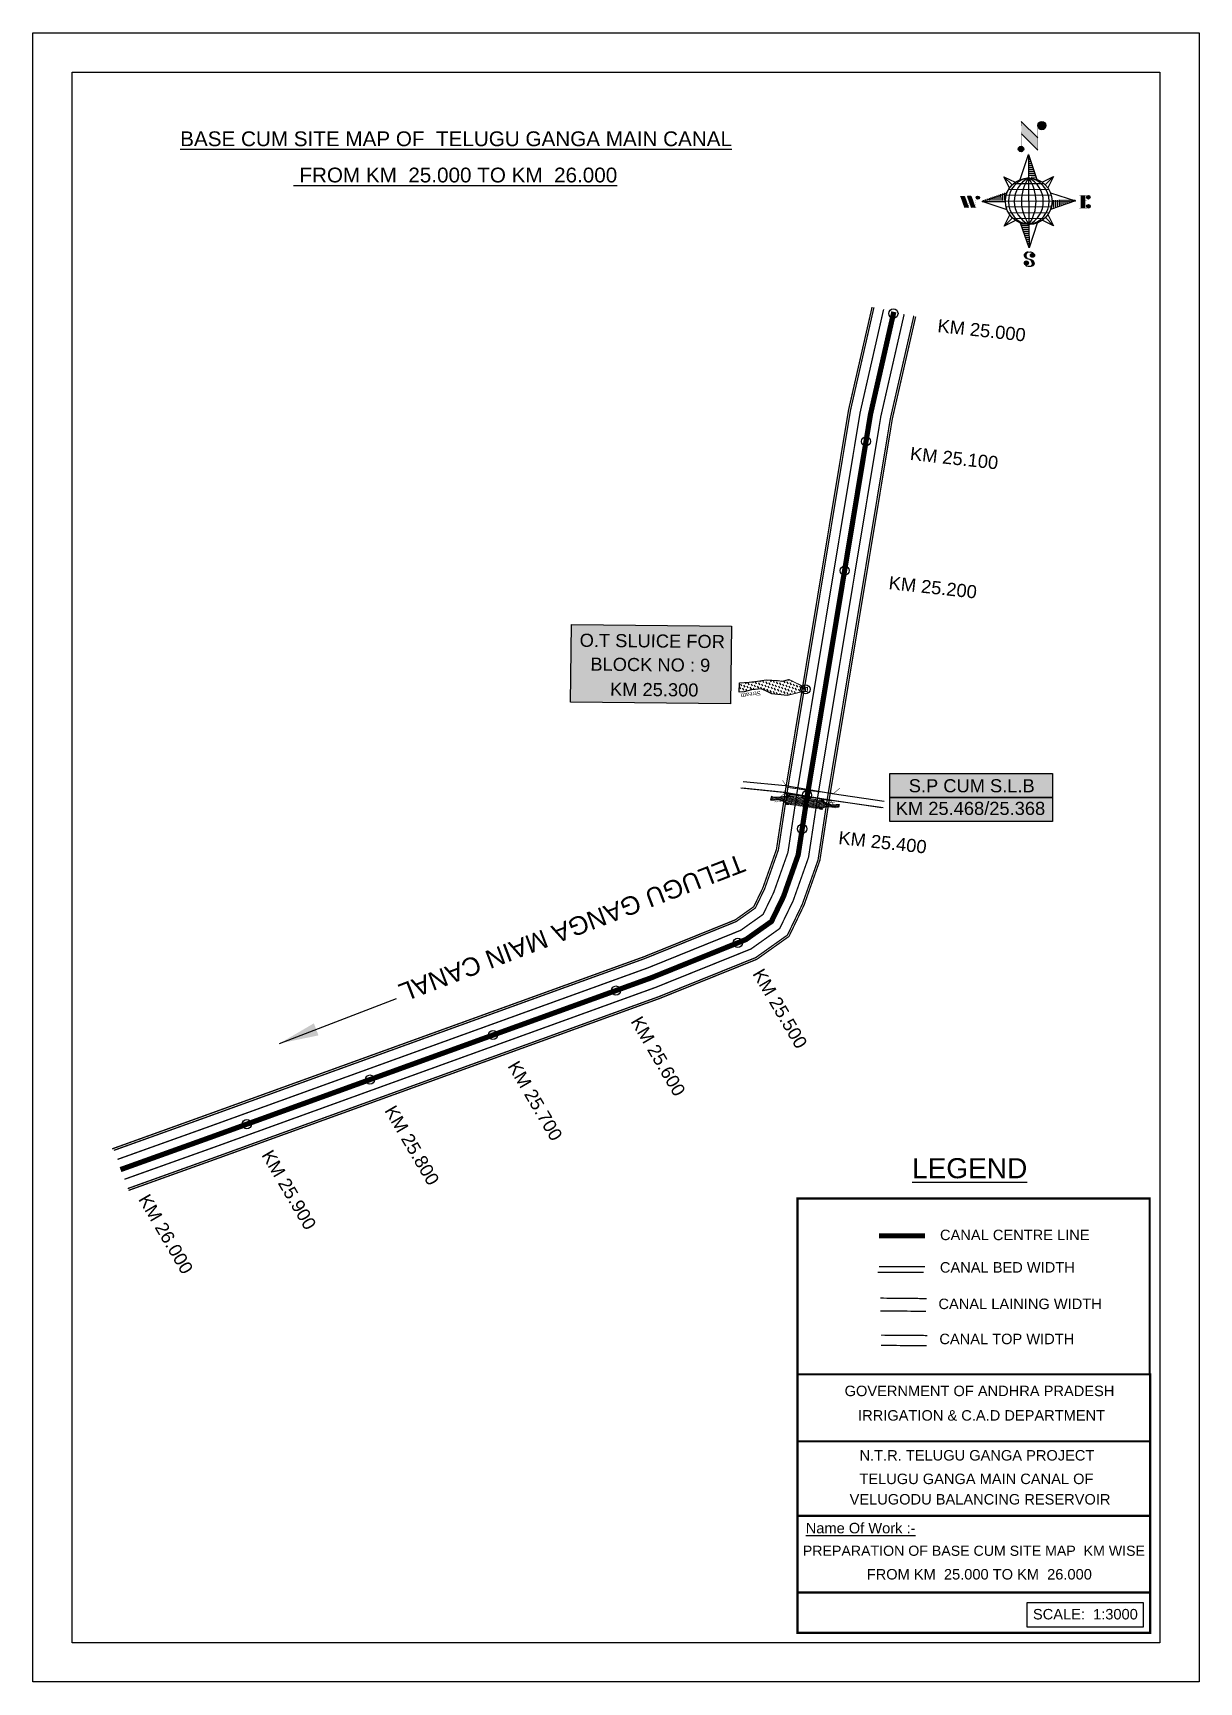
# Model space of a CAD drawing. Header units: inches. Extents: x 255984 to 256875, y 1730374 to 1731634.
import ezdxf

# ---------------------------------------------------------------- set-up
doc = ezdxf.new("R2010")
doc.units = ezdxf.units.IN
doc.header["$MEASUREMENT"] = 0
doc.header["$PDMODE"] = 32
doc.header["$PDSIZE"] = 7
doc.linetypes.add('ACAD_ISO02W100', pattern=[15, 12, -3])
for name, color, linetype in [('AQUADUCT', 1, 'Continuous'), ('bed with', 5, 'Continuous'), ('bord', 1, 'Continuous'), ('cahnige', 7, 'Continuous'), ('canal', 1, 'Continuous'), ('CARTTRACK', 30, 'ACAD_ISO02W100'), ('chainage', 7, 'Continuous'), ('FRAME 025', 7, 'Continuous'), ('laying', 4, 'Continuous'), ('lining', 4, 'Continuous'), ('OT', 7, 'Continuous'), ('ROAD', 6, 'Continuous'), ('SLB', 11, 'Continuous'), ('STREAM', 4, 'Continuous'), ('Stu coo', 3, 'Continuous'), ('TEXT', 7, 'Continuous'), ('top of bund', 1, 'Continuous'), ('UT', 173, 'ACAD_ISO02W100'), ('V', 6, 'Continuous'), ('ZSTU', 7, 'Continuous')]:
    doc.layers.add(name, color=color, linetype=linetype)
doc.styles.add('5mm', font='times.ttf', dxfattribs={"height": 3})
doc.styles.get("Standard").update_dxf_attribs({"font": 'arial.ttf'})
doc.dimstyles.get("Standard").update_dxf_attribs({"dimtxt": 0.18, "dimasz": 0.18, "dimexe": 0.18, "dimexo": 0.0625, "dimgap": 0.09, "dimtad": 0, "dimtih": 1, "dimtoh": 1, "dimdec": 4, "dimzin": 0, "dimdsep": 46, "dimtxsty": 'Standard', "dimcen": 0.09, "dimadec": 0, "dimazin": 0, "dimtfac": 1, "dimtdec": 4, "dimtofl": 0, "dimtmove": 0, "dimatfit": 3, "dimfxl": 1, "dimtolj": 1, "dimtzin": 0, "dimarcsym": 0})
pattern_1 = [(228.0128, (-362214.33102, -1526288.49251), (-7.999998232158, -9.0000013416072), [0.134536, -13.319088]), (184.9697, (-362214.42102, -1526288.592507), (12.0000010515176, 0.999991307007), [0.230868, -22.855925]), (132.5104, (-362214.65102, -1526288.61251), (9.9999907183468, -11.0000086738712), [0.162788, -16.116032]), (267.2737, (-362215.04102, -1526288.862507), (0.9999960177272, 20.0000002949735), [0.210238, -20.813558]), (292.8337, (-362215.05102, -1526289.072507), (-5.0000099054371, 11.9999964117778), [0.206155, -20.409373]), (357.2737, (-362214.97102, -1526289.262507), (-20.0000002949735, 0.9999960177272), [0.210238, -20.813558]), (37.6942, (-362214.761022, -1526289.272507), (-13.000007345618, -9.9999904051605), [0.278029, -27.524849]), (72.2553, (-362214.541022, -1526289.102507), (7.0000107627054, 21.9999962312392), [0.262488, -25.986321]), (121.4296, (-362214.46102, -1526288.852507), (-8.0000082341764, 12.9999950364926), [0.21095, -20.884073]), (175.2364, (-362214.57102, -1526288.67251), (11.0000009463196, -0.9999915326613), [0.240832, -11.800763]), (222.3974, (-362214.811022, -1526288.652507), (-12.0000073510732, -10.9999920820141), [0.311448, -30.833375]), (138.8141, (-362214.05102, -1526288.87251), (-7.0000029468057, 5.999997313343), [0.106301, -10.523844]), (171.4692, (-362214.13102, -1526288.802507), (12.9999982848151, -2.0000079100398), [0.202237, -20.021511]), (225, (-362214.331, -1526288.7725), (-1e-16, -1.00000030945), [0.141421, -1.272792]), (203.1986, (-362214.40102, -1526288.65251), (4.999999730667, 2.000001325265), [0.076158, -7.539615]), (291.8014, (-362214.47102, -1526288.6825), (-0.9999999105, 3.00000027301), [0.107703, -5.277462]), (30.9638, (-362214.43102, -1526288.7825), (2.999998022288, 2.00000248354), [0.174929, -5.656023]), (161.5651, (-362214.28102, -1526288.6925), (2.00000043459, -0.99999840322), [0.126491, -3.035787]), (16.3895, (-362215.05102, -1526288.682507), (10.000002198412, 2.999992709818), [0.1772, -17.542845]), (70.3462, (-362214.88102, -1526288.63251), (-3.9999952473717, -11.0000021356062), [0.148661, -14.717408]), (293.1986, (-362214.28102, -1526288.49251), (-2.000001325265, 4.999999730667), [0.152315, -7.463458]), (343.6105, (-362214.22102, -1526288.632507), (-10.000002198412, 2.999992709818), [0.1772, -17.542845]), (339.444, (-362215.05102, -1526289.30251), (-5.000001844542, 1.999995996422), [0.17088, -8.373124]), (294.7751, (-362214.89102, -1526289.36251), (-4.9999921892452, 11.000003421839), [0.143178, -14.174643]), (66.8014, (-362214.27102, -1526289.49251), (2.000001325265, 4.999999730667), [0.152315, -7.463458]), (17.354, (-362214.21102, -1526289.35251), (-13.0000020190968, -3.9999945022591), [0.167631, -16.595424]), (69.444, (-362214.76102, -1526289.49251), (-1.999995996422, -5.000001844542), [0.08544, -8.458564]), (101.3099, (-362214.33102, -1526289.4925), (-0.999997632162, 4.00000075223), [0.05099, -5.048029]), (165.9638, (-362214.34102, -1526289.4425), (3.00000054599, -0.99999805736), [0.206155, -3.91695]), (186.009, (-362214.54102, -1526289.392507), (9.999999750906, 0.9999993174818), [0.19105, -18.913923]), (303.6901, (-362214.43102, -1526288.8725), (-1.000001334507, 1.99999955777), [0.144222, -3.461329]), (353.1572, (-362214.351022, -1526288.992507), (16.9999993654786, -2.0000079979248), [0.251794, -24.927563]), (60.9454, (-362214.10102, -1526289.02251), (-4.000000027199, -7.0000003845697), [0.102956, -10.192674]), (90, (-362214.051, -1526288.9325), (-1, 1), [0.06, -0.94]), (120.2564, (-362214.56102, -1526289.36251), (3.9999948868027, -7.0000024558547), [0.138924, -13.75352]), (48.0128, (-362214.63102, -1526289.24251), (7.999998232158, 9.0000013416072), [0.269072, -13.184552]), (0, (-362214.451, -1526289.0425), (1, 1), [0.26, -0.74]), (325.3048, (-362214.19102, -1526289.04251), (-9.9999942589875, 7.0000086095945), [0.158114, -15.653274]), (254.0546, (-362214.06102, -1526289.13251), (-0.999999889296, -4.000000126652), [0.145602, -7.134508]), (207.646, (-362214.10102, -1526289.272507), (-18.9999958071796, -10.0000077131692), [0.237065, -23.469474]), (175.4261, (-362214.311022, -1526289.382507), (-13.0000005583121, 0.9999948011611), [0.250799, -24.829074])]
pattern_2 = [(0, (-362215.051, -1526289.4925), (1.25, 1.25), [1.25, -1.25])]
pattern_3 = [(228.0128, (-362243.17535, -1526336.432974), (-7.999998232158, -9.0000013416072), [0.134536, -13.319088]), (184.9697, (-362243.26535, -1526336.532974), (12.0000010515176, 0.999991307007), [0.230868, -22.855925]), (132.5104, (-362243.49535, -1526336.552974), (9.9999907183468, -11.0000086738712), [0.162788, -16.116032]), (267.2737, (-362243.88535, -1526336.802974), (0.9999960177272, 20.0000002949735), [0.210238, -20.813558]), (292.8337, (-362243.89535, -1526337.012974), (-5.0000099054371, 11.9999964117778), [0.206155, -20.409373]), (357.2737, (-362243.81535, -1526337.202974), (-20.0000002949735, 0.9999960177272), [0.210238, -20.813558]), (37.6942, (-362243.60535, -1526337.212974), (-13.000007345618, -9.9999904051605), [0.278029, -27.524849]), (72.2553, (-362243.38535, -1526337.042974), (7.0000107627054, 21.9999962312392), [0.262488, -25.986321]), (121.4296, (-362243.30535, -1526336.792974), (-8.0000082341764, 12.9999950364926), [0.21095, -20.884073]), (175.2364, (-362243.41535, -1526336.612974), (11.0000009463196, -0.9999915326613), [0.240832, -11.800763]), (222.3974, (-362243.65535, -1526336.592974), (-12.0000073510732, -10.9999920820141), [0.311448, -30.833375]), (138.8141, (-362242.89535, -1526336.81297), (-7.0000029468057, 5.999997313343), [0.106301, -10.523844]), (171.4692, (-362242.97535, -1526336.742974), (12.9999982848151, -2.0000079100398), [0.202237, -20.021511]), (225, (-362243.17535, -1526336.713), (-1e-16, -1.00000030945), [0.141421, -1.272792]), (203.1986, (-362243.24535, -1526336.59297), (4.999999730667, 2.000001325265), [0.076158, -7.539615]), (291.8014, (-362243.31535, -1526336.62297), (-0.9999999105, 3.00000027301), [0.107703, -5.277462]), (30.9638, (-362243.27535, -1526336.72297), (2.999998022288, 2.00000248354), [0.174929, -5.656023]), (161.5651, (-362243.12535, -1526336.63297), (2.00000043459, -0.99999840322), [0.126491, -3.035787]), (16.3895, (-362243.89535, -1526336.622974), (10.000002198412, 2.999992709818), [0.1772, -17.542845]), (70.3462, (-362243.72535, -1526336.572974), (-3.9999952473717, -11.0000021356062), [0.148661, -14.717408]), (293.1986, (-362243.12535, -1526336.43297), (-2.000001325265, 4.999999730667), [0.152315, -7.463458]), (343.6105, (-362243.06535, -1526336.572974), (-10.000002198412, 2.999992709818), [0.1772, -17.542845]), (339.444, (-362243.89535, -1526337.24297), (-5.000001844542, 1.999995996422), [0.17088, -8.373124]), (294.7751, (-362243.73535, -1526337.302974), (-4.9999921892452, 11.000003421839), [0.143178, -14.174643]), (66.8014, (-362243.11535, -1526337.43297), (2.000001325265, 4.999999730667), [0.152315, -7.463458]), (17.354, (-362243.05535, -1526337.292974), (-13.0000020190968, -3.9999945022591), [0.167631, -16.595424]), (69.444, (-362243.60535, -1526337.43297), (-1.999995996422, -5.000001844542), [0.08544, -8.458564]), (101.3099, (-362243.17535, -1526337.43297), (-0.999997632162, 4.00000075223), [0.05099, -5.048029]), (165.9638, (-362243.18535, -1526337.38297), (3.00000054599, -0.99999805736), [0.206155, -3.91695]), (186.009, (-362243.38535, -1526337.332974), (9.999999750906, 0.9999993174818), [0.19105, -18.913923]), (303.6901, (-362243.27535, -1526336.81297), (-1.000001334507, 1.99999955777), [0.144222, -3.461329]), (353.1572, (-362243.19535, -1526336.932974), (16.9999993654786, -2.0000079979248), [0.251794, -24.927563]), (60.9454, (-362242.94535, -1526336.96297), (-4.000000027199, -7.0000003845697), [0.102956, -10.192674]), (90, (-362242.8953, -1526336.873), (-1, 1), [0.06, -0.94]), (120.2564, (-362243.40535, -1526337.302974), (3.9999948868027, -7.0000024558547), [0.138924, -13.75352]), (48.0128, (-362243.47535, -1526337.182974), (7.999998232158, 9.0000013416072), [0.269072, -13.184552]), (0, (-362243.2953, -1526336.983), (1, 1), [0.26, -0.74]), (325.3048, (-362243.03535, -1526336.982974), (-9.9999942589875, 7.0000086095945), [0.158114, -15.653274]), (254.0546, (-362242.90535, -1526337.07297), (-0.999999889296, -4.000000126652), [0.145602, -7.134508]), (207.646, (-362242.94535, -1526337.212974), (-18.9999958071796, -10.0000077131692), [0.237065, -23.469474]), (175.4261, (-362243.15535, -1526337.322974), (-13.0000005583121, 0.9999948011611), [0.250799, -24.829074])]
pattern_4 = [(267.297113149, (-8720374.938, 50637915.138), (10.5367255337, -0.497431438), [])]
pattern_5 = [(357.297113149, (-8720374.938, 50637915.138), (0.497431438, 10.5367255337), [])]

# ---------------------------------------------------------------- blocks, each defined once
blk = doc.blocks.new('VBVB')
at = {"layer": 'STREAM'}
h = blk.add_hatch(dxfattribs=at)
h.set_pattern_fill('DASH', color=256, scale=10, style=0)
h.set_pattern_definition([(0, (17867.8837, -28501.71), (1.25, 1.25), [1.25, -1.25])])
h.paths.add_polyline_path([(380095.96, 1497774.98), (380098.87, 1497780.21), (380100.45, 1497784.62), (380101.78, 1497788.77), (380103.77, 1497793.59), (380099.53, 1497795.92), (380098.45, 1497793.51), (380097.62, 1497789.6), (380096.96, 1497787.69), (380095.79, 1497784.7), (380093.88, 1497782.96), (380090.89, 1497780.8), (380086.57, 1497773.96), (380084.6, 1497765.18), (380084.08, 1497764.33), (380085.94, 1497763.15), (380086.57, 1497763.83), (380093.72, 1497769.3), (380094.46, 1497772.65)])
at = {"layer": 'OT', "const_width": 0.5}
blk.add_lwpolyline([(380084.6, 1497765.18), (380084.07, 1497764.33), (380083.55, 1497763.48), (380085.4, 1497762.31), (380085.94, 1497763.15), (380084.08, 1497764.33), (380085.94, 1497763.15), (380086.57, 1497763.83), (380093.72, 1497769.3), (380086.57, 1497763.83), (380085.94, 1497763.15), (380084.08, 1497764.33), (380084.6, 1497765.18), (380086.57, 1497773.96)], dxfattribs=at)
at = {"layer": 'STREAM'}
blk.add_lwpolyline([(380086.57, 1497773.96), (380090.89, 1497780.8), (380093.88, 1497782.96), (380095.79, 1497784.7), (380096.96, 1497787.69), (380097.62, 1497789.6), (380098.45, 1497793.51), (380099.53, 1497795.92), (380103.77, 1497793.59), (380101.78, 1497788.77), (380100.45, 1497784.62), (380098.87, 1497780.21), (380095.96, 1497774.98), (380094.46, 1497772.65), (380093.72, 1497769.3)], dxfattribs=at)
at = {"layer": 'cahnige', "style": '5mm'}
blk.add_text('Stream', height=2.5, rotation=71.17434, dxfattribs=at).set_placement((380095, 1497785.49))
blk = doc.blocks.new('FGDFGDFG6YURT')
at = {"layer": 'ROAD', "color": 1, "linetype": 'Continuous', "lineweight": 25}
for points in [[(386103.53, 1482907.42, 0), (386134.49, 1482913.05, 0), (386162.33, 1482917.43, 0), (386187.04, 1482923.15, 0)], [(386104.35, 1482907.67, 0), (386135.27, 1482913.29, 0), (386163.2, 1482917.69, 0), (386188.04, 1482923.43, 0)], [(386104.24, 1482903.53, 0), (386135.16, 1482909.15, 0), (386163.09, 1482913.55, 0), (386187.93, 1482919.3, 0)]]:
    blk.add_polyline3d(points, dxfattribs=at)
at = {"layer": 'SLB'}
for points, const_width in [([(386161.82, 1482917.9), (386162.17, 1482917.94), (386164.81, 1482922)], 0.3), ([(386134.59, 1482913.4), (386134.24, 1482913.41), (386130.63, 1482916.64)], 0.3), ([(386134.59, 1482913.4), (386148.24, 1482915.45), (386161.82, 1482917.9)], 0.5), ([(386161.88, 1482914.05), (386148.3, 1482911.6), (386134.8, 1482908.74)], 0.5), ([(386161.99, 1482918.19), (386148.41, 1482915.73), (386134.91, 1482912.87)], 0.5), ([(386161.88, 1482914.05), (386162.23, 1482914.04), (386165.93, 1482910.93)], 0.3), ([(386134.8, 1482908.74), (386134.45, 1482908.69), (386131.94, 1482904.55)], 0.3)]:
    blk.add_lwpolyline(points, dxfattribs=dict(at, const_width=const_width))
blk = doc.blocks.new('A$C377B10CC')
at = {"layer": 'STREAM'}
h = blk.add_hatch(dxfattribs=at)
h.set_pattern_fill('DASH', color=256, scale=10, style=0)
h.set_pattern_definition(pattern_2)
h.paths.add_polyline_path([(-21.1, 10.4), (-19.3, 15), (-16.2, 21.2), (-13.8, 26.1), (-11.8, 30.8), (-15.9, 33.3), (-17.5, 29), (-18.4, 24.9), (-21.4, 20), (-25.2, 15.7), (-29.9, 11.7), (-32.6, 7.4), (-28.1, 4.5), (-23.6, 1.5), (-21.1, 5.7)])
h = blk.add_hatch(dxfattribs=at)
h.set_pattern_fill('DASH', color=256, scale=10, style=0)
h.set_pattern_definition(pattern_2)
h.paths.add_polyline_path([(-60.2, -34.7), (-54, -38.6), (-47.9, -42.7), (-22.3, -0.1), (-28.4, 4), (-34.5, 8)])
h = blk.add_hatch(dxfattribs=at)
h.set_pattern_fill('DASH', color=256, scale=10, style=0)
h.set_pattern_definition(pattern_2)
h.paths.add_polyline_path([(-57.7, -50.5), (-52.5, -46.4), (-49.9, -42.1), (-54.3, -39.1), (-58.8, -36.3), (-61.4, -40.5), (-63.6, -47.5), (-64.8, -50.6), (-68, -60.3), (-69.9, -62.9), (-71.7, -64.6), (-67.4, -68.4), (-64.9, -63), (-63.3, -57.9), (-61.9, -54.8), (-59.5, -52.2)])
at = {"layer": 'UT', "ltscale": 0.2}
h = blk.add_hatch(dxfattribs=at)
h.set_pattern_fill('GRAVEL', color=256, style=0)
h.set_pattern_definition(pattern_1)
h.paths.add_polyline_path([(-34.2, 8.5), (-32.6, 7.4), (-29.9, 11.7), (-31.7, 12.8)])
h = blk.add_hatch(dxfattribs=at)
h.set_pattern_fill('GRAVEL', color=256, style=0)
h.set_pattern_definition(pattern_1)
h.paths.add_polyline_path([(-23.6, 1.5), (-22, 0.4), (-19.4, 4.7), (-21.1, 5.7)])
h = blk.add_hatch(dxfattribs=at)
h.set_pattern_fill('GRAVEL', color=256, style=0)
h.set_pattern_definition(pattern_3)
h.paths.add_polyline_path([(-58.8, -36.3), (-60.5, -35.2), (-63.1, -39.5), (-61.4, -40.5)])
h = blk.add_hatch(dxfattribs=at)
h.set_pattern_fill('GRAVEL', color=256, style=0)
h.set_pattern_definition(pattern_3)
h.paths.add_polyline_path([(-48.2, -43.2), (-49.9, -42.2), (-52.5, -46.4), (-50.8, -47.5)])
at = {"layer": 'STREAM'}
for points in [[(-29.9, 11.7), (-25.2, 15.7), (-21.4, 20), (-18.4, 24.9), (-17.5, 29), (-15.9, 33.3), (-11.8, 30.8), (-13.8, 26.1), (-16.2, 21.2), (-19.3, 15), (-21.1, 10.4), (-21.1, 5.7)], [(-61.4, -40.5), (-63.6, -47.5), (-64.8, -50.6), (-68, -60.3), (-69.9, -62.9), (-71.7, -64.6), (-67.4, -68.4), (-64.9, -63), (-63.3, -57.9), (-61.9, -54.8), (-59.5, -52.2), (-57.7, -50.5), (-52.5, -46.4)]]:
    blk.add_lwpolyline(points, dxfattribs=at)
at = {"layer": 'UT', "ltscale": 0.2, "const_width": 0.5}
for points in [[(-60.5, -35.2), (-34.5, 8)], [(-48.2, -43.3), (-22.3, -0.1)], [(-34.6, 8), (-28.4, 4), (-22.3, -0.1)], [(-34.2, 8.5), (-31.7, 12.8)], [(-34.2, 8.5), (-28.1, 4.5), (-22, 0.4)], [(-32.6, 7.4), (-29.9, 11.7)], [(-31.7, 12.8), (-29.9, 11.7)], [(-23.6, 1.5), (-21.1, 5.7)], [(-22.3, -0.1), (-22, 0.4)], [(-22, 0.4), (-19.4, 4.7)], [(-21.1, 5.7), (-19.4, 4.7)], [(-63.1, -39.5), (-60.5, -35.2)], [(-63.1, -39.5), (-61.4, -40.5)], [(-61.4, -40.5), (-58.8, -36.3)], [(-60.5, -35.2), (-54.3, -39.1), (-48.2, -43.3)], [(-60.2, -34.7), (-54, -38.6), (-47.9, -42.8)], [(-52.5, -46.4), (-49.9, -42.1)], [(-52.5, -46.4), (-50.8, -47.5)], [(-50.8, -47.5), (-48.2, -43.2)]]:
    blk.add_lwpolyline(points, dxfattribs=at)
at = {"layer": 'cahnige', "style": '5mm'}
for p in [(-24.7, 17), (-60.9, -63.7)]:
    blk.add_text('Stream', height=2.5, rotation=71.1743, dxfattribs=at).set_placement(p)
blk = doc.blocks.new('*X5')
at = {"color": 0, "linetype": 'Continuous'}
for p, q in [((6321.6, 240.5), (6322.3, 241.2)), ((6321.6, 240.3), (6322.3, 241)), ((6321.6, 240.1), (6322.3, 240.8)), ((6321.6, 239.9), (6322.4, 240.7)), ((6321.6, 239.8), (6322.4, 240.6)), ((6321.6, 239.6), (6322.5, 240.5)), ((6321.6, 239.4), (6322.5, 240.3)), ((6321.6, 239.2), (6322.6, 240.2)), ((6321.7, 239.1), (6322.6, 240.1)), ((6321.8, 240.8), (6322.4, 241.4)), ((6321.8, 239), (6322.7, 240)), ((6321.8, 239), (6322.8, 239.9)), ((6321.9, 238.9), (6322.9, 239.8)), ((6322, 238.8), (6323, 239.7)), ((6322.1, 241.3), (6322.4, 241.6)), ((6322.1, 238.7), (6323.1, 239.6)), ((6322.2, 238.6), (6323.1, 239.6)), ((6322.3, 238.5), (6323.2, 239.5)), ((6322.4, 238.5), (6323.3, 239.4)), ((6322.5, 238.4), (6323.4, 239.3)), ((6322.7, 238.4), (6323.6, 239.3)), ((6322.8, 238.3), (6323.7, 239.2)), ((6322.9, 238.3), (6323.8, 239.1)), ((6323.1, 238.2), (6323.9, 239.1)), ((6323.2, 238.2), (6324, 239)), ((6323.3, 238.2), (6324.2, 239)), ((6323.5, 238.1), (6324.3, 238.9)), ((6323.7, 238.1), (6324.4, 238.9)), ((6323.8, 238.1), (6324.6, 238.8)), ((6324.1, 238.2), (6324.7, 238.8)), ((6324.3, 238.3), (6324.9, 238.8)), ((6324.6, 238.3), (6325.1, 238.8)), ((6324.8, 238.4), (6325.2, 238.8)), ((6325.1, 238.5), (6325.4, 238.8)), ((6325.4, 238.6), (6325.6, 238.8))]:
    blk.add_line(p, q, dxfattribs=at)
blk = doc.blocks.new('*X4')
at = {"color": 0, "linetype": 'Continuous'}
for p, q in [((6324.4, 240.3), (6324.5, 240.4)), ((6324.6, 240.3), (6324.8, 240.5)), ((6324.7, 240.2), (6325, 240.5)), ((6324.8, 240.2), (6325.2, 240.6)), ((6325, 240.1), (6325.5, 240.6)), ((6325.1, 240.1), (6325.6, 240.6)), ((6325.2, 240), (6325.8, 240.6)), ((6325.3, 240), (6326, 240.6)), ((6325.4, 239.9), (6326.1, 240.6)), ((6325.5, 239.8), (6326.2, 240.5)), ((6325.6, 239.8), (6326.3, 240.5)), ((6325.7, 239.7), (6326.5, 240.4)), ((6325.9, 239.6), (6326.6, 240.3)), ((6326, 239.5), (6326.7, 240.3)), ((6326, 239.4), (6326.8, 240.2)), ((6326.1, 239.3), (6327, 240.2)), ((6326.2, 239.3), (6327.1, 240.1)), ((6326.3, 239.2), (6327.1, 240)), ((6326.4, 239.1), (6327.2, 239.9)), ((6326.5, 239), (6327.3, 239.8)), ((6326.5, 238.9), (6327.4, 239.7)), ((6326.6, 238.8), (6327.5, 239.6)), ((6326.7, 238.7), (6327.5, 239.5)), ((6326.8, 238.6), (6327.6, 239.4)), ((6326.8, 238.5), (6327.7, 239.3)), ((6326.8, 236.5), (6327.4, 237)), ((6326.9, 238.3), (6327.8, 239.2)), ((6326.9, 238.2), (6327.9, 239.1)), ((6326.9, 236.8), (6327.6, 237.4)), ((6327, 238.1), (6327.8, 239)), ((6327, 237.9), (6327.8, 238.8)), ((6327, 237.8), (6327.8, 238.6)), ((6327, 237.6), (6327.8, 238.4)), ((6327, 237.4), (6327.8, 238.2)), ((6327, 237.3), (6327.8, 238)), ((6327, 237.1), (6327.8, 237.9))]:
    blk.add_line(p, q, dxfattribs=at)
blk = doc.blocks.new('H')
at = {"layer": 'bord', "extrusion": (0.000427885, 0.004792, 0.999988)}
h = blk.add_hatch(dxfattribs=at)
h.set_pattern_fill('LINE', color=8, scale=84.387686, angle=-2.70289, style=0)
h.set_pattern_definition(pattern_5)
h.paths.add_polyline_path([(-492.5, 785.6, -0.090992), (-448, 775.2), (-486.5, 912)])
h = blk.add_hatch(dxfattribs=at)
h.set_pattern_fill('LINE', color=8, scale=84.387686, angle=-92.70289, style=0)
h.set_pattern_definition(pattern_4)
h.paths.add_polyline_path([(-624.9, 665.1, -0.090992), (-614.5, 709.6), (-751.3, 671.1)])
h = blk.add_hatch(dxfattribs=at)
h.set_pattern_fill('LINE', color=8, scale=84.387686, angle=-92.70289, style=0)
h.set_pattern_definition(pattern_4)
h.paths.add_polyline_path([(-245.6, 647.2), (-372, 653.2, -0.090992), (-382.4, 608.7)])
h = blk.add_hatch(dxfattribs=at)
h.set_pattern_fill('LINE', color=8, scale=84.387686, angle=-2.70289, style=0)
h.set_pattern_definition(pattern_5)
h.paths.add_polyline_path([(-504.4, 532.7, -0.090992), (-548.9, 543.1), (-510.4, 406.3)])
for p, q in [((-516.2, 1087.1, -1217.1), (-431.5, 994, -1216.7)), ((-519.4, 1020.4, -1216.8), (-434.7, 927.3, -1216.4)), ((-538.3, 773.7, -1215.6), (-487, 906.2, -1216.3)), ((-487, 906.2, -1216.3), (-493, 779.8, -1215.7)), ((-487, 906.2, -1216.3), (-448.5, 769.4, -1215.7)), ((-626.7, 793.8, -1215.7), (-566.8, 760.2, -1215.6)), ((-626.7, 793.8, -1215.7), (-584.1, 747, -1215.5)), ((-598.9, 731, -1215.4), (-626.7, 793.8, -1215.7)), ((-421.3, 753.3, -1215.6), (-358.5, 781.1, -1215.7)), ((-358.5, 781.1, -1215.7), (-405.3, 738.5, -1215.5)), ((-358.5, 781.1, -1215.7), (-392.1, 721.2, -1215.4)), ((-864.7, 700.9, -1215.1), (-846.9, 637.7, -1214.9)), ((-846.9, 700.1, -1215.1), (-829.1, 636.9, -1214.9)), ((-829.1, 699.2, -1215.2), (-811.3, 636, -1214.9)), ((-829.1, 699.2, -1215.2), (-811.3, 698.4, -1215.2)), ((-811.3, 698.4, -1215.2), (-793.5, 635.2, -1214.9)), ((-751.8, 665.3, -1215), (-615, 703.8, -1215.3)), ((-751.8, 665.3, -1215), (-625.4, 659.3, -1215)), ((-619.3, 614, -1214.8), (-751.8, 665.3, -1215)), ((-246.1, 641.4, -1215.1), (-382.9, 602.9, -1214.9)), ((-378.6, 692.6, -1215.3), (-246.1, 641.4, -1215.1)), ((-372.5, 647.4, -1215.1), (-246.1, 641.4, -1215.1)), ((-213.5, 669.3, -1215.3), (-216.7, 600.8, -1214.9)), ((-197.2, 599.9, -1214.9), (-193.9, 668.4, -1215.3)), ((-639.4, 525.6, -1214.4), (-605.8, 585.5, -1214.7)), ((-639.4, 525.6, -1214.4), (-592.6, 568.1, -1214.6)), ((-576.6, 553.3, -1214.6), (-639.4, 525.6, -1214.4)), ((-510.9, 400.5, -1213.9), (-549.4, 537.2, -1214.5)), ((-371.2, 512.9, -1214.5), (-431.1, 546.5, -1214.6)), ((-371.2, 512.9, -1214.5), (-413.8, 559.7, -1214.7)), ((-399, 575.7, -1214.7), (-371.2, 512.9, -1214.5)), ((-459.6, 533, -1214.5), (-510.9, 400.5, -1213.9)), ((-504.9, 526.9, -1214.5), (-510.9, 400.5, -1213.9))]:
    blk.add_line(p, q, dxfattribs=at)
at = {"layer": 'bord', "color": 8, "linetype": 'ByBlock', "extrusion": (0.000427885, 0.004792, 0.999988)}
for p, q in [((-386.5, 711.4, -1215.4), (-605.5, 721.7, -1215.4)), ((-410.8, 744.2, -1215.5), (-578.1, 752.1, -1215.5)), ((-493, 779.8, -1215.7), (-504.9, 526.9, -1214.5)), ((-372.5, 647.4, -1215.1), (-625.4, 659.3, -1215)), ((-378, 615.9, -1214.9), (-622.9, 627.5, -1214.9)), ((-375, 679.2, -1215.3), (-619.9, 690.7, -1215.2)), ((-392.4, 584.9, -1214.8), (-611.4, 595.3, -1214.7)), ((-419.8, 554.6, -1214.6), (-587.1, 562.5, -1214.6))]:
    blk.add_line(p, q, dxfattribs=at)
at = {"layer": 'bord', "extrusion": (0.000427885, 0.004792, 0.999988), "elevation": -1212.1}
for points, const_width in [([(-522, 959.6), (-515.7, 1092.9)], 1.61), ([(-434.2, 933.1), (-427.9, 1066.5)], 1.61), ([(-870.1, 707), (-846.4, 705.9)], 0.642), ([(-828.6, 642.7), (-855.2, 643.9)], 0.642), ([(-828.6, 642.7), (-821, 678)], 0.642), ([(-810.8, 641.8), (-784.1, 640.6)], 0.642), ([(-793, 641), (-781.6, 693.9)], 0.642), ([(-222.7, 675.6), (-173.8, 673.3)], 0.706), ([(-194.8, 644.8), (-185, 644.4)], 0.706), ([(-177.1, 604.8), (-226, 607.1)], 0.706)]:
    blk.add_lwpolyline(points, dxfattribs=dict(at, const_width=const_width))
for points, const_width in [([(-413.7, 1073.1, 1), (-397.6, 1057.7, 1)], 22.3), ([(-530.3, 949.5, 1), (-519.6, 939.3, 1)], 14.8), ([(-775.9, 696.6, 1), (-769.5, 690.4, 1)], 8.9), ([(-177.8, 666.9, 1), (-170.8, 660.1, 1)], 9.79), ([(-180.1, 618, 1), (-173.1, 611.2, 1)], 9.79), ([(-489.8, 361.7, 1), (-498.1, 369.1, 1)], 11.1), ([(-525.2, 321.6, 1), (-533.4, 328.9, 1)], 11.1)]:
    blk.add_lwpolyline(points, format="xyb", close=True, dxfattribs=dict(at, const_width=const_width))
for points in [[(-537, 317.4), (-530.7, 310.5), (-519.8, 306.8), (-504.9, 306.9), (-493.9, 310), (-486.3, 317.7), (-486.5, 325.8), (-490.6, 333.3), (-493.5, 336.2), (-502.8, 340.9), (-522.5, 347.3), (-530.4, 351.6), (-533.7, 354.6), (-537.4, 362.6), (-537, 373.4), (-530, 380.7), (-520, 384.1), (-503.5, 384.2), (-492.5, 379.9), (-487.1, 373.3)], [(-522.5, 347.6), (-526.2, 353.8), (-527.8, 360.6), (-527.9, 370.6), (-525.9, 375.5), (-521.3, 381.2), (-514.5, 384.4)], [(-504.9, 306.9), (-499, 312.4), (-497, 319.4), (-497.5, 326.5), (-501.2, 335.4), (-509.2, 343.2)]]:
    blk.add_lwpolyline(points, dxfattribs=at)
at = {"layer": 'bord', "extrusion": (0.000427885, 0.004792, 0.999988)}
for centre, radius in [((-405.6, 1065.4, -1212.1), 22.3), ((-525, 944.4, -1212.1), 14.8), ((-498.4, 659.1, -1212.1), 126.6), ((-772.7, 693.5, -1212.1), 8.9), ((-174.3, 663.5, -1212.1), 9.79), ((-176.6, 614.6, -1212.1), 9.79), ((-494, 365.4, -1212.1), 11.1), ((-529.3, 325.2, -1212.1), 11.1)]:
    blk.add_circle(centre, radius, dxfattribs=at)
at = {"layer": 'bord', "color": 8, "linetype": 'ByBlock', "extrusion": (0.000427885, 0.004792, 0.999988)}
for centre, radius, start, end in [((-481.5, 658.3, -1212.1), 127.7, 94.92536, 259.66906), ((-436.8, 656.2, -1212.1), 140.8, 113.28644, 241.30798), ((-315.9, 650.5, -1212.1), 222.3, 142.58916, 212.00526), ((-560.1, 662.1, -1212.1), 140.8, 293.28644, 61.30798), ((-681, 667.8, -1212.1), 222.3, 322.58916, 32.00526), ((-515.4, 659.9, -1212.1), 127.7, 274.92536, 79.66906)]:
    blk.add_arc(centre, radius, start, end, dxfattribs=at)
at = {"layer": 'bord', "extrusion": (0.000427885, 0.004792, 0.999988)}
for points in [[(-515.7, 1092.9, -1212.1), (-431, 999.8, -1212.1), (-518.9, 1026.2, -1212.1), (-434.2, 933.1, -1212.1)], [(-864.1, 706.7, -1212.1), (-846.4, 705.9, -1212.1), (-846.3, 643.5, -1212.1), (-828.6, 642.7, -1212.1)], [(-828.6, 705, -1212.1), (-810.8, 704.2, -1212.1), (-810.8, 641.8, -1212.1), (-793, 641, -1212.1)], [(-193.4, 674.2, -1212.1), (-196.6, 605.7, -1212.1), (-213, 675.1, -1212.1), (-216.2, 606.7, -1212.1)]]:
    blk.add_solid(points, dxfattribs=at)
at = {"layer": 'bord', "extrusion": (0.000427885, 0.004792, 0.999988), "xscale": 7.977342409717546, "yscale": 7.977342408231451, "zscale": 7.977342408476333, "rotation": 138.0840426661453}
for name, p in [('*X4', (38300.5, -31929.4, -1212.1)), ('*X5', (38314.4, -31950.9, -1212.1))]:
    blk.add_blockref(name, p, dxfattribs=at)

msp = doc.modelspace()

# ---------------------------------------------------------------- hatches: boundary and pattern name
at = {"layer": 'V'}
msp.add_hatch(color=2, dxfattribs=at).paths.add_polyline_path([(256395.3, 1731182.4), (256517.6, 1731181.2), (256517, 1731121.8), (256394.7, 1731123)])
at = {"layer": 'ZSTU'}
h = msp.add_hatch(color=135, dxfattribs=at)
h.set_gradient(color1=(141, 177, 78), color2=(107, 135, 59), one_color=1, tint=0.38, name='CYLINDER')
h.paths.add_polyline_path([(256638.6, 1731068.5), (256638.6, 1731050.2), (256763, 1731050.2), (256763, 1731068.5)])
h.paths.add_polyline_path([(256650.6, 1731051.4), (256752, 1731051.4), (256752, 1731066.9), (256650.6, 1731066.9)], flags=24)
h = msp.add_hatch(color=252, dxfattribs=at)
h.set_gradient(color1=(167, 88, 159), color2=(127, 67, 121), one_color=1, tint=0.38, name='CYLINDER')
h.paths.add_polyline_path([(256763, 1731032), (256763, 1731050.2), (256638.6, 1731050.2), (256638.6, 1731032)])
h.paths.add_polyline_path([(256640.6, 1731034.1), (256760, 1731034.1), (256760, 1731049.6), (256640.6, 1731049.6)], flags=24)

# ---------------------------------------------------------------- linework, layer by layer
at = {"linetype": 'ByBlock'}
for points in [[(255983.9, 1730374.4), (255983.9, 1731634.4), (256874.9, 1731634.4), (256874.9, 1730374.4)], [(256844.9, 1731604.4), (256844.9, 1730404.4), (256013.9, 1730404.4), (256013.9, 1731604.4)]]:
    msp.add_lwpolyline(points, close=True, dxfattribs=at)
for p in [(256641.4, 1731420), (256620.4, 1731322.3), (256604.1, 1731223.6), (256571.7, 1731026.3), (256522.5, 1730939.2), (256429.4, 1730902.7), (256335.4, 1730868.7), (256241.4, 1730834.7), (256147.3, 1730800.6)]:
    msp.add_point(p)
at = {"color": 2}
for p in [(256574.2, 1731132.9), (256575.3, 1731052.1)]:
    msp.add_point(p, dxfattribs=at)
at = {"layer": 'bed with', "const_width": 1}
for points in [[(256633.9, 1731423.2), (256616, 1731344.6), (256567.6, 1731053.1), (256560.8, 1731008.3), (256549.9, 1730977.6), (256541.8, 1730960.9), (256524.8, 1730948.8), (256453.9, 1730920.1), (256117.5, 1730798.4), (256048.5, 1730773.7)], [(256649.6, 1731419.5), (256631.8, 1731341.5), (256583.5, 1731050.5), (256576.5, 1731004.4), (256564.8, 1730971.4), (256554.5, 1730950.1), (256532.6, 1730934.5), (256459.6, 1730905.1), (256122.9, 1730783.2), (256053.8, 1730758.5)], [(256664.5, 1730687.3), (256662.4, 1730687.3), (256629.7, 1730687.3), (256629.4, 1730687.3)], [(256665.6, 1730691.7), (256662.5, 1730691.7), (256630.3, 1730691.7)]]:
    msp.add_lwpolyline(points, dxfattribs=at)
at = {"layer": 'canal', "color": 6, "const_width": 4}
for points in [[(256665.5, 1730715.3), (256662.9, 1730715.3), (256630.3, 1730715.3)], [(256630.3, 1730715.3), (256665.5, 1730715.3)]]:
    msp.add_lwpolyline(points, dxfattribs=at)
at = {"layer": 'FRAME 025', "lineweight": -3, "const_width": 1.64}
for points in [[(256568.1, 1730743.8), (256837.2, 1730743.8), (256837.2, 1730609.5), (256568.1, 1730609.5)], [(256568.1, 1730609.5), (256837.6, 1730609.5), (256837.6, 1730412), (256568.1, 1730412)]]:
    msp.add_lwpolyline(points, close=True, dxfattribs=at)
for points in [[(256568.1, 1730558.3), (256837.6, 1730558.3)], [(256568.1, 1730501.4), (256837.6, 1730501.4)], [(256568.1, 1730442.8), (256837.6, 1730442.8)]]:
    msp.add_lwpolyline(points, dxfattribs=at)
at = {"layer": 'lining', "const_width": 1}
for points in [[(256626.5, 1731424.7), (256608.6, 1731346.1), (256560.2, 1731054.3), (256553.5, 1731010.2), (256543, 1730980.5), (256535.9, 1730965.8), (256521.2, 1730955.4), (256451.2, 1730927.1), (256114.9, 1730805.4), (256045.7, 1730780.6)], [(256657, 1731418.3), (256639.1, 1731340), (256590.9, 1731049.4), (256583.8, 1731002.5), (256571.7, 1730968.5), (256560.4, 1730945.1), (256536.2, 1730927.9), (256462.3, 1730898.1), (256125.5, 1730776.2), (256056.3, 1730751.4)], [(256631.3, 1730667.7), (256656, 1730667.5), (256666.7, 1730667.3)], [(256631.3, 1730657.9), (256658.2, 1730657.7), (256666.2, 1730657.6)]]:
    msp.add_lwpolyline(points, dxfattribs=at)
at = {"layer": 'top of bund', "const_width": 1}
for points in [[(256625.1, 1731425), (256607.1, 1731346.3), (256558.7, 1731054.5), (256552, 1731010.5), (256541.6, 1730981.1), (256534.7, 1730966.8), (256520.5, 1730956.7), (256450.7, 1730928.5), (256114.4, 1730806.9), (256044.3, 1730781.7)], [(256658.4, 1731417.7), (256640.6, 1731339.8), (256592.4, 1731049.1), (256585.2, 1731002.2), (256573.1, 1730968), (256561.6, 1730944.1), (256537, 1730926.6), (256462.8, 1730896.7), (256126, 1730774.8), (256056.9, 1730750)], [(256631.9, 1730639.4), (256656.4, 1730639.3), (256667.3, 1730639.1)], [(256666.9, 1730631.3), (256658.9, 1730631.4), (256632, 1730631.6)]]:
    msp.add_lwpolyline(points, dxfattribs=at)
at = {"layer": 'V', "color": 6, "const_width": 4}
msp.add_lwpolyline([(256641.7, 1731421.3), (256623.9, 1731343.1), (256575.6, 1731051.8), (256568.6, 1731006.3), (256557.4, 1730974.5), (256548.2, 1730955.5), (256528.7, 1730941.7), (256456.7, 1730912.6), (256120.2, 1730790.8), (256050.8, 1730765.9)], dxfattribs=at)
at = {"layer": 'V', "color": 2}
msp.add_lwpolyline([(256395.3, 1731182.4), (256517.6, 1731181.2), (256517, 1731121.8), (256394.7, 1731123)], close=True, dxfattribs=at)
at = {"layer": 'V', "color": 0}
msp.add_lwpolyline([(256743.6, 1730435.1), (256832.3, 1730435.1), (256832.3, 1730416.4), (256743.6, 1730416.4)], close=True, dxfattribs=at)
at = {"layer": 'ZSTU', "color": 135}
msp.add_lwpolyline([(256638.6, 1731068.5), (256763, 1731068.5), (256763, 1731050.2), (256638.6, 1731050.2)], close=True, dxfattribs=at)
at = {"layer": 'ZSTU', "color": 252}
msp.add_lwpolyline([(256638.6, 1731050.2), (256763, 1731050.2), (256763, 1731032), (256638.6, 1731032)], close=True, dxfattribs=at)

# ---------------------------------------------------------------- block references
at = {"layer": 'AQUADUCT', "color": 1, "xscale": 0.1408039184319789, "yscale": 0.1408039187081158, "zscale": 0.1408039184379445, "rotation": 3.078330572322649}
msp.add_blockref('H', (256819.9, 1731417.7, 170.9), dxfattribs=at)
at = {"layer": 'CARTTRACK', "color": 3}
for name, p, xscale, yscale, zscale, rotation in [('VBVB', (2429908.1, 2205773.3), 1.439622272833706, 1.439622273668647, 1.439622273616309, 116.5588276236696), ('A$C377B10CC', (256588.6, 1731032.2), 0.4612350610668605, 0.4612350612878799, 0.461235061146359, 293.0256960064763)]:
    msp.add_blockref(name, p, dxfattribs=dict(at, xscale=xscale, yscale=yscale, zscale=zscale, rotation=rotation))
at = {"layer": 'laying', "color": 1, "linetype": 'ByBlock', "xscale": 1.276025050996457, "yscale": 1.276025051018223, "zscale": 1.276025051043955, "rotation": 161.351853114135}
msp.add_blockref('FGDFGDFG6YURT', (1328496, 3366390.9), dxfattribs=at)

# ---------------------------------------------------------------- texts
at = {"layer": 'chainage', "color": 0}
for s, rotation, p in [('KM 25.000', 353.7653, (256674.7, 1731405.9)), ('KM 25.100', 353.7653, (256653.7, 1731308.2)), ('KM 25.200', 353.7653, (256637.4, 1731209.5)), ('KM 25.400', 353.7653, (256599, 1731014.7)), ('KM 25.500', 300.3147, (256533.4, 1730915.6)), ('KM 25.600', 300.3147, (256440.3, 1730879.2)), ('KM 25.700', 300.3147, (256346.3, 1730845.1)), ('KM 25.800', 300.3147, (256252.2, 1730811.1)), ('KM 25.900', 300.3147, (256158.2, 1730777.1)), ('KM 26.000', 300.3147, (256064.1, 1730743.3))]:
    msp.add_text(s, height=10, rotation=rotation, dxfattribs=at).set_placement(p)
at = {"layer": 'chainage', "color": 1}
msp.add_text('TELUGU GANGA MAIN CANAL', height=14.042, rotation=200.9603, dxfattribs=at).set_placement((256524.5, 1731007.4))
at = {"layer": 'chainage', "color": 0}
for s, height, p in [('%%ULEGEND', 15.34, (256655.6, 1730759.3)), ('CANAL CENTRE LINE', 8, (256677, 1730712)), ('CANAL BED WIDTH', 8, (256676.9, 1730687.2)), ('CANAL LAINING WIDTH', 8, (256675.8, 1730659.3)), ('CANAL TOP WIDTH', 8, (256676.5, 1730632.5)), ('GOVERNMENT OF ANDHRA PRADESH ', 8, (256604.1, 1730592.8)), ('IRRIGATION & C.A.D DEPARTMENT', 8, (256614.4, 1730574.1)), ('N.T.R. TELUGU GANGA PROJECT', 8, (256615.5, 1730543.6)), ('TELUGU GANGA MAIN CANAL OF', 8, (256615.4, 1730525.6)), (' VELUGODU BALANCING RESERVOIR', 8, (256604.8, 1730510)), ('%%UName Of Work :-', 8, (256574.4, 1730488)), ('PREPARATION OF BASE CUM SITE MAP  KM WISE', 7.743, (256572.2, 1730470.8)), (' FROM KM  25.000 TO KM  26.000', 8, (256617.9, 1730452.7)), ('SCALE:  1:3000', 8, (256748, 1730422.2))]:
    msp.add_text(s, height=height, dxfattribs=at).set_placement(p)
at = {"layer": 'Stu coo', "color": 1}
for s, p in [('O.T SLUICE FOR ', (256401.6, 1731165.4)), (' BLOCK NO : 9', (256405.9, 1731147.2)), ('KM 25.300', (256424.8, 1731128))]:
    msp.add_text(s, height=10, rotation=359.4358, dxfattribs=at).set_placement(p)
at = {"layer": 'Stu coo', "color": 0}
for s, p in [('S.P CUM S.L.B', (256653.1, 1731054.2)), ('KM 25.468/25.368', (256643.2, 1731036.9))]:
    msp.add_text(s, height=10, dxfattribs=at).set_placement(p)
at = {"layer": 'TEXT', "color": 0}
for s, p in [('%%UBASE CUM SITE MAP OF  TELUGU GANGA MAIN CANAL', (256096.4, 1731547.9)), ('%%U FROM KM  25.000 TO KM  26.000', (256183.1, 1731520.2))]:
    msp.add_text(s, height=11.294, dxfattribs=at).set_placement(p)

# ---------------------------------------------------------------- leaders
at = {"layer": 'chainage', "color": 1}
msp.add_leader([(256172.3, 1730862.3), (256261.7, 1730896.6)], dimstyle='Standard', override={"dimasz": 30, "dimgap": 0.09, "dimtad": 0}, dxfattribs=at)

doc.saveas('drawing.dxf')
